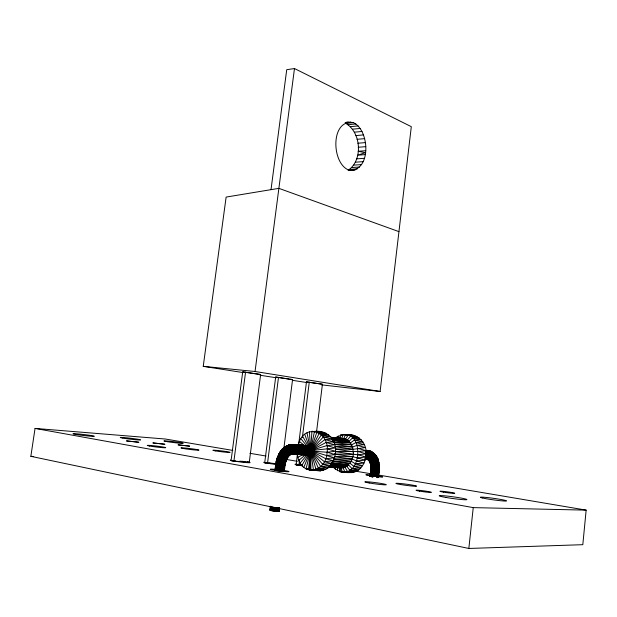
<?xml version="1.0" encoding="UTF-8"?>
<svg xmlns="http://www.w3.org/2000/svg" width="617" height="617" viewBox="0 0 617 617"><rect width="100%" height="100%" fill="white"/><g stroke="black" fill="none" stroke-linecap="round" stroke-linejoin="round"><path stroke-width="0.93" d="M379.108 468.511C378.213 469.622 369.066 470.27 371.233 466.305M370.964 468.473L370.593 463.336L369.043 459.958C369.66 463.321 374.45 461.994 375.907 459.92C379.71 454.328 369.174 450.942 365.241 452.068M379.293 468.843L379.116 466.19M371.095 464.609C370.084 467.863 380.419 466.653 378.63 463.729M376.478 456.287C381.429 460.552 370.208 466.267 369.699 460.583M353.371 122.644C329.748 118.719 331.406 165.688 350.078 170.462C371.696 170.045 369.413 129.778 353.371 122.644L345.775 123.408C361.153 132.308 363.197 160.011 348.289 170.169M335.139 467.694L333.365 467.393C362.009 490.669 368.611 420.578 336.003 437.43M370.748 472.661L371.087 469.83L369.945 476.478L371.226 468.056M334.429 454.004L353.472 454.32L352.615 446.986L350.487 442.883L347.386 439.983L343.692 438.594L331.375 437.391L343.692 438.594L345.605 434.615C356.981 432.949 367.03 442.435 366.097 453.811C365.958 458.948 364.223 464.115 360.768 467.979C356.256 473.478 348.682 472.946 342.35 472.128L341.139 467.848L328.745 467L341.139 467.848L345.026 467.231L346.877 466.298L351.374 461.369L353.472 454.32L358.207 454.775L365.827 456.996L357.713 457.961L353.094 456.804L334.406 454.12M297.425 454.104C299.114 477.103 326.416 473.578 327.095 452.246C330.357 431.645 304.297 422.19 298.32 444.425L300.024 445.281M281.907 449.793L279.786 452.839L281.907 449.793C285.586 449.083 291.44 454.582 287.391 457.691L288.764 455.986M321.604 432.155L311.94 431.322L310.937 446.014L292.535 444.479L311.539 446.037L314.462 431.399C324.858 430.026 334.992 437.198 335.424 447.973C336.288 456.102 333.134 465.318 325.668 469.406L318.403 468.195L312.457 454.744L294.054 453.51L290.345 454.066L310.698 455.246C315.279 455.068 315.958 447.086 311.539 446.037L290.792 444.502L286.28 446.045L285.571 446.947M311.893 455.038L291.903 453.881L294.054 453.51L311.893 455.038L315.997 469.429L325.668 469.406L320.67 470.763L309.68 470.1L310.104 455.145L293.522 453.811M379.116 464.161C381.013 468.858 372.791 468.442 370.856 466.668M370.401 475.676L371.203 467.2L370.208 461.902C371.01 467.37 382.849 461.308 376.578 457.359M309.68 470.1L310.698 455.246L310.104 455.145L308.438 469.815L318.148 470.609L310.937 470.247L310.698 455.246L291.309 453.85M379.293 468.627C381.645 472.969 369.012 470.771 370.987 468.149M371.442 470.069L370.74 475.761C371.55 470.401 372.876 463.29 367.994 459.341C370.516 464.215 378.537 458.385 375.113 454.513M371.257 475.861C371.966 470.509 373.563 462.411 367.593 459.272C376.439 462.403 375.622 448.104 365.858 450.834M371.696 476.91C372.367 471.45 374.581 461.539 367.277 459.31C373.601 461.986 374.804 449.431 367.724 450.996L366.598 451.428M372.313 477.01C373.871 471.049 374.619 457.876 364.778 459.372M373.092 476.162C374.797 470.015 374.696 457.529 365.017 459.233M373.794 476.262C375.498 469.452 375.344 456.703 364.655 458.94M374.519 476.355C376.239 469.406 376.054 456.395 365.187 458.608M375.229 476.44C376.972 469.313 376.763 455.978 365.665 458.169M375.915 476.517C377.936 468.665 377.056 454.922 365.148 457.559M376.555 476.586C378.607 468.511 377.689 454.336 365.495 456.942M377.026 477.589C379.116 469.198 378.761 453.657 365.75 456.264M377.511 477.62C379.648 468.982 379.231 452.986 365.904 455.547M377.905 477.635C380.087 468.75 379.609 452.292 365.974 454.806M338.016 438.718L338.247 435.964M294.054 453.51C297.409 451.667 297.301 445.096 293.137 444.441M335.316 469.298L335.486 467.478M284.884 464.825L275.776 463.783L276.185 463.714M378.144 474.974L586.15 510.128L582.81 544.688L468.843 548.459L30.85 456.325L35.053 428.422L165.379 439.026L232.817 450.418M468.843 548.459L473.239 507.621L586.15 510.128M279.246 511.231C278.645 512.187 266.868 510.174 271.218 509.981M378.19 477.635L378.931 470.864L378.583 473.694M284.252 471.612L285.355 463.282L287.129 458.269L285.563 456.233L282.162 454.32L279.254 453.842L278.73 454.166L278.822 455.115L279.887 453.287M321.573 384.869L380.126 391.471L411.308 126.67L294.471 68.541L286.72 69.706L271.017 189.65M370.061 476.447L370.848 469.83L370.339 476.44L370.516 474.55M377.851 477.643L378.653 470.995M378.128 477.473L378.36 475.584M316.544 431.885L322.421 384.244L306.464 381.884L298.597 444.811M371.187 475.846L371.889 470.154M377.442 477.62L378.252 470.972M299.847 465.079L302.646 465.557L296.098 464.84L297.525 453.395M298.898 465.318L299.615 459.58M302.353 437.6L309.271 382.17M371.719 475.938L372.429 470.254M372.213 476.995L373.046 470.347M376.47 476.579L377.18 470.879M376.933 477.581L377.758 470.933M269.884 510.174L270.377 506.31M274.935 470.416L275.784 463.745M270.015 510.267L270.516 506.256M275.066 470.478L275.922 463.714M270.269 510.375L270.755 506.588M275.329 470.555L277.295 458.662C279.763 459.017 284.954 459.881 285.532 461.763M270.655 510.498L271.141 506.696M275.714 470.648C276.393 462.634 277.858 453.873 283.913 448.019L292.566 379.54L275.683 377.041L264.701 462.804L276.115 463.853M271.156 510.621L271.634 506.819M276.215 470.748C276.886 461.076 279.486 448.798 289.612 444.842C294.34 445.397 295.427 454.112 289.967 454.505M271.75 510.745L272.236 506.95M276.809 470.856C277.303 460.575 281.159 445.112 293.738 444.533L311.539 446.037M272.429 510.876L272.915 507.074M277.488 470.964C277.982 460.737 281.792 445.343 294.309 444.757L312.672 446.477L319.259 433.211L326.501 433.412L316.405 431.969M273.177 510.999L273.655 507.197M278.228 471.079C278.722 460.961 282.447 445.698 294.833 445.112L312.672 446.477M273.963 511.115L274.442 507.313M279.015 471.187C279.493 461.238 283.103 446.176 295.312 445.574L313.174 446.885L321.395 434.892L328.738 434.838L319.259 433.211M274.766 511.215L275.244 507.413M279.817 471.288C280.28 461.555 283.743 446.754 295.713 446.153L313.613 447.394L323.269 437.044L330.751 436.743L321.395 434.892M275.56 511.308L276.038 507.506M280.612 471.38C281.067 461.909 284.352 447.418 296.029 446.808L313.976 448.004L324.827 439.597L332.47 439.088L323.269 437.044M276.331 511.377L276.809 507.575M281.375 471.465C281.822 462.287 284.907 448.15 296.26 447.533L314.254 448.682L326.023 442.482L333.851 441.787L324.827 439.597M277.048 511.431L277.527 507.637M282.085 471.535C282.524 462.681 285.401 448.929 296.391 448.312L314.431 449.423L326.809 445.613L334.846 444.78L326.023 442.482M277.696 511.47L278.174 507.668M282.733 471.589C283.157 463.074 285.802 449.731 296.422 449.107L314.516 450.194L335.424 447.973L326.809 445.613M278.252 511.478L278.73 507.683M283.28 471.619C283.697 463.452 286.118 450.533 296.345 449.909L327.095 452.246L335.278 454.575L326.578 455.547L314.377 451.76L296.345 449.909M278.707 511.47L279.185 507.675M283.727 471.635C284.136 463.822 286.327 451.312 296.175 450.688L314.377 451.76M279.038 511.439L279.516 507.652M284.059 471.635C284.46 464.154 286.419 452.045 295.905 451.42L314.153 452.5L325.645 458.709L333.435 460.814L324.311 461.639L313.845 453.194L295.905 451.42M279.239 511.393L279.601 508.393M372.876 477.095L373.717 470.447M373.701 476.247L374.419 470.547M374.419 476.339L375.136 470.648M375.136 476.432L375.853 470.732M375.822 476.509L376.54 470.81M267.523 463.298L278.506 377.326M398.944 231.637L278.884 188.355L226.13 197.078L203.24 366.336L255.052 371.496L294.471 68.541M260.636 374.519L249.283 462.125L233.905 461.138L231.067 460.629L242.72 371.858L260.636 374.519L242.72 371.858M233.905 461.138L245.566 372.144M369.606 461.292L368.472 459.557L370.624 464.3L371.681 464.963L374.203 465.11L376.925 464.354L378.637 463.051L378.568 461.778L378.931 463.93M285.093 464.979C286.419 461.331 277.257 461.755 276.578 461.439M275.776 463.783L276.208 461.246M275.907 463.845L276.354 461.238M286.666 458.94L286.944 458.786C290.129 455.176 283.072 450.425 279.917 452.122M339.975 438.101L340.638 434.993L342.45 435.093M289.612 444.842L284.622 447.063L282.393 449.677L284.005 447.911M307.806 469.02L306.047 468.827L309.541 454.922M285.355 463.282L285.833 461.485M277.496 459.441L276.825 458.886L277.295 458.662M276.2 461.285L276.856 458.77M276.323 461.346L277.01 458.693M277.905 457.104C278.275 454.629 286.697 458.045 286.049 460.305M293.785 444.803L312.117 446.191L316.93 432.031L324.095 432.517L314.462 431.399M285.764 461.709L286.419 459.827M276.825 458.886L277.696 456.395M276.925 459.04L277.881 456.256M277.149 459.225L279.254 453.842M303.842 467.331L308.67 455.423M279.794 452.446L281.529 450.001M286.296 460.205C287.746 456.295 290.931 451.945 295.543 452.084L313.845 453.194M277.642 456.588L278.938 453.973M277.712 456.827L280.504 451.706M278.637 454.428L280.157 451.875M301.883 465.365L308.068 454.914M331.398 437.931L345.589 439.088L348.05 435.24L354.659 435.671L345.605 434.615M287.784 456.727L290.746 454.066L294.016 452.693L313.451 453.803L322.629 464.246L330.095 465.958L320.639 466.452L312.981 454.328L295.103 452.67M288.64 455.786C294.432 453.873 288.563 444.055 284.267 447.441L287.275 445.597C292.18 445.212 294.725 454.297 289.026 455.091M331.252 438.857L347.386 439.983L350.363 436.381L357.035 436.543L348.05 435.24M300.217 462.981L307.536 454.274M288.208 456.572C293.692 453.102 284.19 443.885 281.259 450.302M281.09 450.688L283.434 448.15M332.825 440.314L349.037 441.263L352.484 438.008L359.256 437.923L350.363 436.381M282.717 448.729L285.054 446.801M282.501 449.161L285.555 446.654M298.898 460.259L306.34 454.127M290.036 454.806L290.437 454.49M333.219 442.057L350.487 442.883L354.343 440.091L361.253 439.774L352.484 438.008M289.558 455.007L293.561 453.171L312.981 454.328M286.28 446.045L287.275 445.597M289.026 444.88L285.879 446.446M334.206 444.14L351.69 444.811L355.893 442.559L362.966 442.034L354.343 440.091M297.965 457.274L303.587 454.305M290.522 454.405L291.023 454.189M334.992 446.446L352.615 446.986L357.089 445.351L364.338 444.649L355.893 442.559M369.899 452.022C372.961 451.15 375.221 454.575 376.725 456.711M290.931 454.097C296.584 454.235 296.168 444.209 290.792 444.502M288.478 445.05L291.386 444.464M335.455 448.914L353.233 449.338L365.341 447.541L357.089 445.351M310.937 446.014L307.922 446.214L309.765 446.353L307.004 432.81M358.207 454.775L366.097 453.811L358.261 451.544L335.586 451.459M358.261 451.544L365.935 450.626L357.883 448.374M327.095 452.246L335.571 451.274L327.172 448.906M334.769 456.734L352.384 459.171L356.811 461.007L365.133 460.097L357.713 457.961M325.645 458.709L334.561 457.791L326.578 455.547M346.415 122.243L348.32 122.05M345.142 122.575L350.849 121.996M348.227 124.719L355.816 123.963M350.525 126.662L358.107 125.922M352.615 129.169L360.197 128.444M333.882 459.063L351.374 461.369L355.515 463.83L364.038 463.02L356.811 461.007M354.436 132.177L362.009 131.467M355.94 135.586L363.506 134.899M357.089 139.311L364.647 138.648M357.845 143.237L365.403 142.604M358.199 147.27L365.75 146.653M365.688 150.695L358.138 151.288L365.495 152.677L357.659 155.183L365.21 154.612M332.702 461.184L350.094 463.328L353.865 466.344L362.565 465.673L355.515 463.83M322.629 464.246L331.923 463.568L324.311 461.639M356.773 158.854L364.331 158.307M355.515 162.194L363.074 161.662M353.911 165.117L361.477 164.6M352.006 167.523L359.572 167.03M349.854 169.367L357.42 168.873M348.181 170.585L355.076 170.084M331.368 463.035L348.582 464.987L351.914 468.473L360.768 467.979L353.865 466.344M330.673 464.64L346.877 466.298L349.716 470.154L358.693 469.876L351.914 468.473M318.403 468.195L327.982 467.925L320.639 466.452M306.047 468.827L307.891 468.789M329.817 465.843L345.026 467.231L347.34 471.342L356.41 471.295L349.716 470.154M337.306 467.377L339.211 467.524L339.874 471.697L346.569 471.766M311.161 469.846L315.703 469.899M334.838 456.511L353.094 456.804M333.89 458.855L352.384 459.171M332.74 460.992L351.374 461.369M328.853 466.622L343.098 467.755L344.864 472.005L353.988 472.221L347.34 471.342M331.329 462.858L350.094 463.328M293.468 453.75L311.3 455.207L313.482 470.123L323.2 470.355L315.997 469.429M330.65 464.431L348.582 464.987M329.81 465.642L346.877 466.298M328.861 466.467L345.026 467.231M342.35 472.128L351.489 472.607L344.864 472.005M310.937 470.247L320.67 470.763L313.482 470.123M328.738 466.93L343.098 467.755M30.85 456.325L33.719 456.487M231.067 460.629L235.362 460.907M239.666 461.184L244.772 461.516M264.701 462.804L266.305 462.912M273.292 463.359L268.711 463.066L271.526 463.56M296.098 464.84L302.423 465.249M297.718 453.811L300.541 454.004M328.792 467.015L341.139 467.848M292.265 453.827L311.3 455.207M334.453 467.162L329.694 466.791L334.453 467.593M339.874 471.697L348.991 472.452L341.101 471.982L340.168 467.74L339.211 467.524M365.796 453.348C371.272 452.523 377.087 455.169 378.306 460.876M365.935 454.066C371.241 453.271 376.979 455.708 378.167 461.292M365.773 451.613C369.799 450.572 377.92 453.572 373.902 458.601C372.282 461.115 369.19 460.76 367.015 459.434C374.072 460.544 372.252 447.95 365.156 450.718M365.565 452.677C369.683 452.677 374.758 452.978 376.864 457.182M296.654 453.834L300.332 454.143M304.019 454.459L308.616 454.845M352.191 435.317L343.114 434.538L341.749 438.525L335.108 437.947M365.719 450.934L369.444 451.258M365.279 450.988L367.146 451.15M365.31 451.181L369.969 451.582L372.714 452.454M331.321 437.615L333.211 437.777M293.738 444.533L312.117 446.191M294.602 453.148L312.457 454.744M292.535 444.479L306.595 445.775M308.469 445.944L310.343 446.114L309.433 431.8M331.406 437.453L343.692 438.594M293.815 444.834L297.571 445.189M301.32 445.551L304.135 445.821M294.833 445.112L313.174 446.885M295.543 452.084L313.451 453.803M295.312 445.574L313.613 447.394M295.713 446.153L313.976 448.004M296.175 450.688L314.153 452.5M289.751 379.254L292.566 379.54M296.029 446.808L314.254 448.682M296.26 447.533L314.431 449.423M296.391 448.312L314.516 450.194M296.422 449.107L314.493 450.981M322.421 384.244L306.464 381.884M331.414 437.553L345.589 439.088M331.375 438.101L347.386 439.983M332.154 439.127L349.037 441.263M332.764 440.515L350.487 442.883M333.149 442.219L351.69 444.811M311.94 431.322L313.729 431.576M334.206 444.333L352.615 446.986M335.586 451.698L353.472 454.32M345.936 434.954L347.818 435.224M334.962 446.662L353.233 449.338M335.486 449.145L353.518 451.814M372.39 452.755L374.357 453.742M203.24 366.336L242.998 372.56M260.042 375.229L276.131 377.751M292.227 380.273L307.374 382.64M275.683 377.041L288.818 379.108M255.052 371.496L380.126 391.471M249.916 453.31L266.066 456.04M286.01 459.41L297.409 461.331M355.346 471.126L370.539 473.694M242.25 461.354L245.088 461.855M35.053 428.422L473.239 507.621M340.638 434.993L342.528 435.34M368.31 450.958L370.871 451.544M374.658 454.228L371.696 451.937M369.745 451.243L371.11 451.845M375.691 455.67L377.673 458.732M379.116 470.918L378.398 477.597L379.108 466.915L377.897 460.166M299.422 441.44L304.397 445.497M373.501 453.04L375.753 455.338M300.888 438.71L306.587 445.667M368.688 460.043L369.005 460.459M302.677 436.319L307.798 445.513M369.683 461.516L370.285 463.058M377.334 457.93L378.337 460.467M377.002 457.613L377.72 459.488M304.736 434.337L309.217 446.716M370.146 462.704L370.624 464.3M378.838 462.372L378.036 459.765L378.799 462.704M370.485 463.676L370.964 467.03M378.769 462.064L379.293 466.73M370.732 465.141L370.848 466.853M337.399 467.578L337.507 470.748M302.608 465.789A9.355 0.486 7.3 0 1 295.512 464.57A9.355 0.486 7.3 0 1 297.193 464.3M276.362 464.4A9.671 0.517 7.2 0 1 266.899 463.105M265.765 462.897A9.671 0.517 7.2 0 1 263.96 462.233M247.047 461.824A10.026 0.555 7.1 0 1 248.528 462.719A10.026 0.555 7.1 0 1 236.218 461.4A10.026 0.555 7.1 0 1 230.588 460.058M284.26 470.524A9.471 0.563 7.2 0 1 286.712 471.697A9.471 0.563 7.2 0 1 272.097 469.822A9.471 0.563 7.2 0 1 275.807 469.437M379.278 476.162A8.545 0.455 7.5 0 1 380.157 476.972A8.545 0.455 7.5 0 1 367.238 475.213A8.545 0.455 7.5 0 1 370.91 475.021M189.581 446.13L178.159 444.865L189.581 446.13M164.793 444.24L153.001 442.937L164.793 444.24M138.771 442.25L126.585 440.916L138.771 442.25M482.239 497.934A13.212 0.771 7.9 0 0 504.907 501.043A13.212 0.771 7.9 0 0 493.399 498.297A13.212 0.771 7.9 0 0 482.239 497.934M445.983 497.464A13.867 0.864 7.8 0 0 466.884 499.577A13.867 0.864 7.8 0 0 446.577 496.022A13.867 0.864 7.8 0 0 445.983 497.464M400.387 484.499A10.489 0.602 7.6 0 0 416.591 486.196A10.489 0.602 7.6 0 0 401.675 483.628A10.489 0.602 7.6 0 0 400.387 484.499M369.251 482.988A10.859 0.648 7.5 0 0 386.25 484.754A10.859 0.648 7.5 0 0 371.102 482.108A10.859 0.648 7.5 0 0 369.251 482.988M75.382 434.368A10.713 0.509 6.7 0 0 93.599 436.366A10.713 0.509 6.7 0 0 82.084 434.322A10.713 0.509 6.7 0 0 75.382 434.368M122.852 438.116A10.196 0.47 6.8 0 0 140.059 440.006A10.196 0.47 6.8 0 0 128.529 438.008A10.196 0.47 6.8 0 0 122.852 438.116M166.505 441.564A9.741 0.44 6.9 0 0 182.802 443.361A9.741 0.44 6.9 0 0 171.302 441.41A9.741 0.44 6.9 0 0 166.505 441.564M149.676 446.052A9.371 0.478 6.9 0 0 165.402 447.757A9.371 0.478 6.9 0 0 154.528 445.844A9.371 0.478 6.9 0 0 149.676 446.052M183.588 448.544A9.039 0.447 7 0 0 198.659 450.186A9.039 0.447 7 0 0 187.815 448.304A9.039 0.447 7 0 0 183.588 448.544M215.402 450.88A8.746 0.424 7 0 0 229.863 452.462A8.746 0.424 7 0 0 219.066 450.618A8.746 0.424 7 0 0 215.402 450.88M443.361 492.119A7.535 0.44 7.7 0 0 454.783 493.307A7.535 0.44 7.7 0 0 443.824 491.417A7.535 0.44 7.7 0 0 443.361 492.119M419.498 491.132A7.743 0.47 7.7 0 0 431.376 492.351A7.743 0.47 7.7 0 0 420.27 490.415A7.743 0.47 7.7 0 0 419.498 491.132"/></g></svg>
